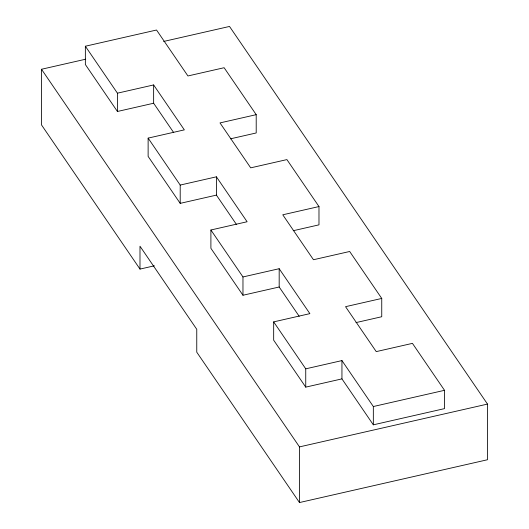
<?xml version="1.0" encoding="UTF-8"?>
<svg xmlns="http://www.w3.org/2000/svg" width="529" height="529" viewBox="0 0 529 529"><rect width="100%" height="100%" fill="white"/><g stroke="black" fill="none" stroke-linecap="round" stroke-linejoin="round"><path stroke-width="0.79" d="M173.638 132.508L153.635 103.234L117.431 111.48L85.361 64.531L85.361 46.228L156.538 30.021L187.927 75.964L224.131 67.719L256.208 114.667L256.208 132.964L230.465 138.829M154.375 265.809L139.993 269.089L41.507 124.917L41.507 69.259L85.698 59.202M163.633 41.454L229.513 26.45L487.493 404.083L487.493 459.741L299.487 502.55L196.762 352.175L196.762 329.303L139.993 246.216L139.993 269.089M85.361 46.228L117.431 93.183L153.635 84.938L184.337 129.87L148.127 138.115L148.127 156.412L180.204 203.361L216.407 195.115L236.41 224.389M256.208 114.667L220.004 122.913L250.7 167.845L286.903 159.599L318.98 206.555L318.98 224.851L293.231 230.717M148.127 138.115L180.204 185.064L216.407 176.818L247.103 221.75L210.899 229.996L210.899 248.293L242.97 295.248L279.18 287.002L299.176 316.276M318.98 206.555L282.77 214.8L313.466 259.732L349.676 251.487L381.746 298.435L381.746 316.732L356.004 322.597M210.899 229.996L242.97 276.951L279.18 268.706L309.875 313.637L273.672 321.883L273.672 340.18L305.742 387.129L341.946 378.883L373.335 424.827L444.519 408.619L444.519 390.316L412.441 343.367L376.238 351.613L345.543 306.681L381.746 298.435M273.672 321.883L305.742 368.832L341.946 360.586L373.335 406.53L373.335 424.827M373.335 406.53L444.519 390.316M41.507 69.259L299.487 446.893L487.493 404.083M341.946 360.586L341.946 378.883M305.742 368.832L305.742 387.129M299.487 446.893L299.487 502.55M279.18 268.706L279.18 287.002M242.97 276.951L242.97 295.248M216.407 176.818L216.407 195.115M180.204 185.064L180.204 203.361M153.635 84.938L153.635 103.234M117.431 93.183L117.431 111.48"/></g></svg>
